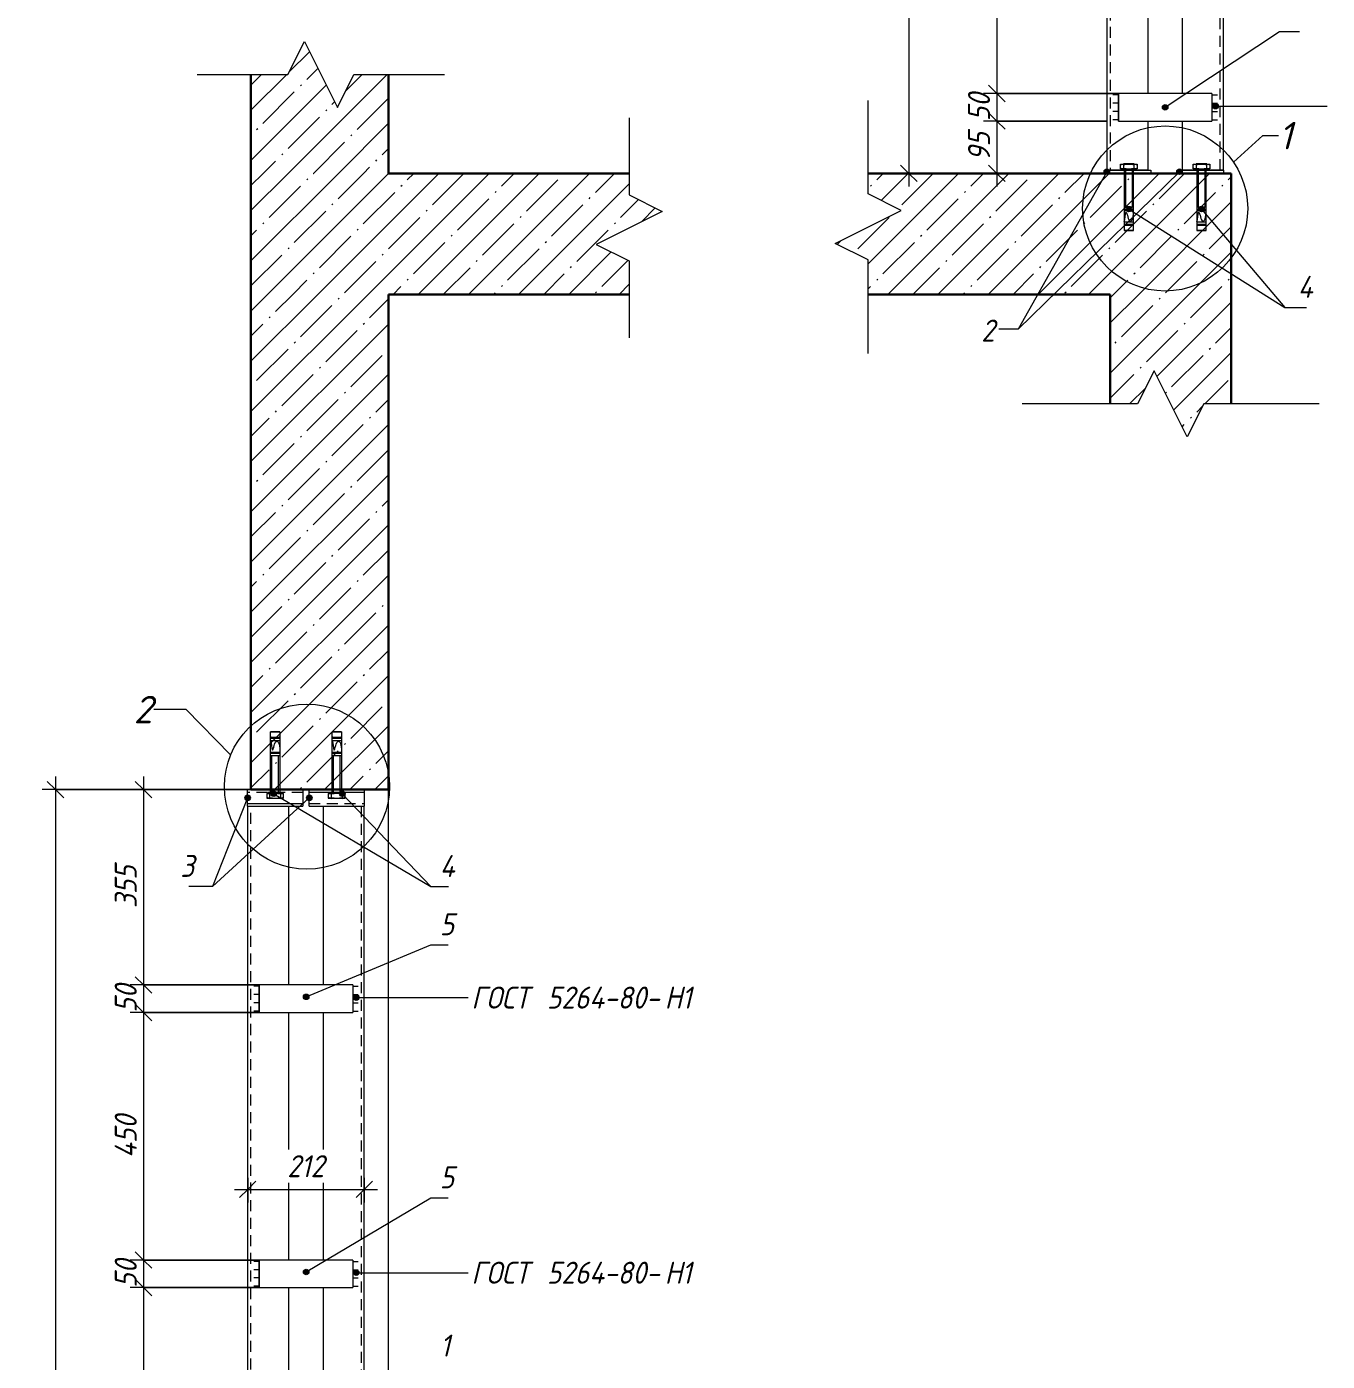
# Model space of a CAD drawing. Header units: millimetres. Extents: x 1525 to 46824, y -520 to 14115.
# Drawn here: x 19847 to 22211, y 6161 to 8587 of the extents above; entities that cross this region are included whole.
import ezdxf

# ---------------------------------------------------------------- set-up
doc = ezdxf.new("R2010")
doc.units = ezdxf.units.MM
doc.linetypes.add('200_ШТРИХ_ш1п0_6_', pattern=[32, 20, -12])
for name, color, linetype, lineweight in [('A-ANNO-DIMS', 7, 'Continuous', 9), ('A-ANNO-DIMS-20', 7, 'Continuous', 9), ('A-DETL-1', 7, 'Continuous', 5), ('A-DETL-2', 7, '200_ШТРИХ_ш1п0_6_', 5), ('A-DETL-GENF-1', 7, 'Continuous', 5), ('A-FLOR-FNSH-1', 7, 'Continuous', 30), ('A-FLOR-PATT-1', 7, 'Continuous', 5), ('A-GENM', 7, 'Continuous', 9), ('A-GENM-IDEN', 7, 'Continuous', 9), ('A-WALL-1', 7, 'Continuous', 30), ('A-WALL-PATT-1', 7, 'Continuous', 5), ('G-ANNO-TEXT', 7, 'Continuous', 9), ('S-COLS', 7, 'Continuous', 9)]:
    doc.layers.add(name, color=color, linetype=linetype, lineweight=lineweight)
doc.styles.add('ISOCPEUR_I_1', font='isocpeui.ttf', dxfattribs={"width": 0.9, "height": 40})
doc.styles.add('ISOCPEUR_I_2', font='isocpeui.ttf', dxfattribs={"height": 50})
doc.dimstyles.new('ISO-2_0_0_9К_СРЕДНИЙ', dxfattribs={"dimscale": 304.8, "dimtxt": 39.839247, "dimasz": 0.098425, "dimexe": 0.07874, "dimexo": 0, "dimgap": 0, "dimtad": 1, "dimdec": 0, "dimzin": 0, "dimdsep": 46, "dimtxsty": 'ISOCPEUR_I_1', "dimblk1": 'OBLIQUE', "dimblk2": 'OBLIQUE', "dimsah": 1, "dimcen": 0.09, "dimdle": 0.07874, "dimazin": 0, "dimtfac": 1, "dimtdec": 4, "dimtix": 1, "dimtmove": 0, "dimatfit": 3, "dimfxl": 1, "dimtvp": 1, "dimtolj": 1, "dimtzin": 0, "dimarcsym": 2})
doc.dimstyles.new('ISO-2_0_0_9К_СРЕДНИЙ_ФОН', dxfattribs={"dimscale": 304.8, "dimtxt": 39.839247, "dimasz": 0.098425, "dimexe": 0.07874, "dimexo": 0, "dimgap": 0.032808, "dimtad": 1, "dimdec": 0, "dimdsep": 46, "dimtxsty": 'ISOCPEUR_I_1', "dimblk1": 'OBLIQUE', "dimblk2": 'OBLIQUE', "dimsah": 1, "dimcen": 0.09, "dimdle": 0.07874, "dimazin": 0, "dimtfac": 1, "dimtdec": 4, "dimtix": 1, "dimtmove": 0, "dimatfit": 3, "dimfxl": 1, "dimtvp": 1, "dimtfill": 1, "dimtolj": 1, "dimtzin": 0, "dimarcsym": 2})
pattern_1 = [(45, (21781.83, 4305), (-45.6197, 45.6197), []), (45, (21827.45, 4305), (-45.6197, 45.6197), [80.645, -16.129, 2.682, -13.447])]
pattern_2 = [(45, (23273.71, 4305), (-45.6197, 45.6197), []), (45, (23319.33, 4305), (-45.6197, 45.6197), [80.645, -16.129, 2.682, -13.447])]

# ---------------------------------------------------------------- blocks, each defined once
blk = doc.blocks.new('Фахверк_Влож_Полоса боковая - Полоса_Фахверка-25655111-АР1_1_Ф-11 и Ф-11_1_2-3 эт_ - зависимый')
at = {"layer": 'A-GENM'}
for p, q in [((-85, 6795), (-85, 6845)), ((85, 6845), (-85, 6845)), ((85, 6845), (85, 6795)), ((-85, 6795), (85, 6795))]:
    blk.add_line(p, q, dxfattribs=at)
blk = doc.blocks.new('Фахверк_Влож_Уголок - Уголок_Фахверка-25655112-АР1_1_Ф-11 и Ф-11_1_2-3 эт_ - зависимый')
at = {"layer": 'A-GENM'}
for p, q in [((31, 7170), (31, 6845)), ((106, 4706), (106, 7170)), ((31, 6795), (31, 6345)), ((31, 6295), (31, 5845))]:
    blk.add_line(p, q, dxfattribs=at)
blk = doc.blocks.new('Фахверк_Влож_Полоса верхняя - Полоса верхняя_Фахверка-25545440-АР1_1_Ф-11 и Ф-11_1_2-3 эт_ - зависимый')
at = {"layer": 'A-GENM'}
for p, q in [((-106, 7175), (-106, 7200)), ((-106, 7200), (-100, 7200)), ((-6, 7200), (-6, 7175)), ((-106, 7170), (-106, 7175)), ((-106, 7175), (-6, 7175)), ((-106, 7170), (-6, 7170)), ((-6, 7175), (-6, 7170))]:
    blk.add_line(p, q, dxfattribs=at)
blk = doc.blocks.new('Фахверк_Влож_Полоса верхняя - Полоса верхняя_Фахверка-V2-АР1_1_Ф-11 и Ф-11_1_2-3 эт_ - зависимый')
at = {"layer": 'A-GENM'}
for p, q in [((6, 7195), (6, 7200)), ((6, 7170), (6, 7195)), ((106, 7195), (6, 7195)), ((106, 7200), (106, 7195)), ((106, 7195), (106, 7170)), ((6, 7170), (106, 7170))]:
    blk.add_line(p, q, dxfattribs=at)
blk = doc.blocks.new('Фахверк_Влож_Уголок - Уголок_Фахверка-25655113-АР1_1_Ф-11 и Ф-11_1_2-3 эт_ - зависимый')
at = {"layer": 'A-GENM'}
for p, q in [((-106, 7170), (-31, 7170)), ((-106, 7170), (-106, 4706)), ((-31, 6845), (-31, 7170)), ((-31, 6345), (-31, 6795)), ((-31, 5845), (-31, 6295))]:
    blk.add_line(p, q, dxfattribs=at)
blk = doc.blocks.new('DET_L_Линия разрыва1 - М20-27083816-АР1_1_Ф-11 и Ф-11_1_2-3 эт_ - зависимый')
at = {"layer": 'A-DETL-GENF-1'}
for p, q in [((587.4, 8420.9), (587.4, 8280.9)), ((587.4, 8280.9), (647.4, 8250.9)), ((647.4, 8250.9), (527.4, 8190.9)), ((527.4, 8190.9), (587.4, 8160.9)), ((587.4, 8160.9), (587.4, 8020.9))]:
    blk.add_line(p, q, dxfattribs=at)
blk = doc.blocks.new('DET_L_Линия разрыва1 - М20-27084499-АР1_1_Ф-11 и Ф-11_1_2-3 эт_ - зависимый')
at = {"layer": 'A-DETL-GENF-1'}
for p, q in [((-33, 8499.7), (-3, 8559.7)), ((-3, 8559.7), (57, 8439.7)), ((-198, 8499.7), (-33, 8499.7)), ((57, 8439.7), (87, 8499.7)), ((87, 8499.7), (252, 8499.7))]:
    blk.add_line(p, q, dxfattribs=at)
blk = doc.blocks.new('Фахверк_Влож_Полоса боковая - Полоса_Фахверка-25655111-АР1_1_Ф-28_3 эт_')
at = {"layer": 'A-GENM'}
for p, q in [((-10585, 10915), (-10585, 10965)), ((-10415, 10965), (-10585, 10965)), ((-10415, 10965), (-10415, 10915)), ((-10585, 10915), (-10415, 10915))]:
    blk.add_line(p, q, dxfattribs=at)
blk = doc.blocks.new('Фахверк_Влож_Уголок - Уголок_Фахверка-29703941-АР1_1_Ф-28_3 эт_')
at = {"layer": 'A-GENM'}
for p, q in [((-10394, 8326), (-10394, 11370)), ((-10469, 8915), (-10469, 8465)), ((-10469, 8415), (-10469, 8326)), ((-10394, 8326), (-10469, 8326))]:
    blk.add_line(p, q, dxfattribs=at)
blk = doc.blocks.new('Фахверк_Влож_Полоса нижняя - Полоса_Фахверка-25617960-АР1_1_Ф-28_3 эт_')
at = {"layer": 'A-GENM'}
for p, q in [((-10474, 8320), (-10474, 8326)), ((-10474, 8326), (-10394, 8326)), ((-10394, 8326), (-10394, 8320))]:
    blk.add_line(p, q, dxfattribs=at)
blk = doc.blocks.new('Фахверк_Влож_Уголок - Уголок_Фахверка-29703942-АР1_1_Ф-28_3 эт_')
at = {"layer": 'A-GENM'}
for p, q in [((-10606, 11370), (-10606, 8326)), ((-10531, 8465), (-10531, 8915)), ((-10531, 8326), (-10531, 8415)), ((-10531, 8326), (-10606, 8326))]:
    blk.add_line(p, q, dxfattribs=at)
blk = doc.blocks.new('DET_L_Линия разрыва1 - М20-27084405-АР1_1_Ф-28_3 эт_')
at = {"layer": 'A-DETL-GENF-1'}
for p, q in [((-11040, 8282.5), (-11040, 8452.5)), ((-10980, 8252.5), (-11040, 8282.5)), ((-11100, 8192.5), (-10980, 8252.5)), ((-11040, 8162.5), (-11100, 8192.5)), ((-11040, 7992.5), (-11040, 8162.5))]:
    blk.add_line(p, q, dxfattribs=at)
blk = doc.blocks.new('DET_L_Линия разрыва1 - М20-27084429-АР1_1_Ф-28_3 эт_')
at = {"layer": 'A-DETL-GENF-1'}
for p, q in [((-10520, 7961), (-10550, 7901)), ((-10460, 7841), (-10520, 7961)), ((-10550, 7901), (-10760, 7901)), ((-10430, 7901), (-10460, 7841)), ((-10220, 7901), (-10430, 7901))]:
    blk.add_line(p, q, dxfattribs=at)
blk = doc.blocks.new('DIMBLOCK1-АР1_1_Ф-11 и Ф-11_1_2-3 эт_ - зависимый')
at = {"layer": 'A-ANNO-DIMS-20', "lineweight": 20}
for p, q in [((20059.3, 7200), (20044.3, 7215)), ((20059.3, 7200), (20074.3, 7185)), ((20059.3, 6845), (20044.3, 6860)), ((20059.3, 6845), (20074.3, 6830))]:
    blk.add_line(p, q, dxfattribs=at)
at = {"layer": 'A-ANNO-DIMS-20'}
for p, q in [((20059.3, 7224), (20059.3, 6845)), ((20254.7, 7200), (20035.3, 7200)), ((20059.3, 7200), (20254.7, 7200)), ((20269.7, 6845), (20035.3, 6845)), ((20059.3, 6845), (20269.7, 6845))]:
    blk.add_line(p, q, dxfattribs=at)
at = {"layer": 'A-ANNO-DIMS-20', "color": 0, "insert": (20007.1, 6984.6), "char_height": 40, "width": 91.017, "attachment_point": 1, "rotation": 90, "line_spacing_factor": 1.149209, "style": 'ISOCPEUR_I_1'}
blk.add_mtext('355', dxfattribs=at)
blk = doc.blocks.new('_Oblique')
at = {"color": 0, "linetype": 'ByBlock', "lineweight": -2}
blk.add_line((-0.5, -0.5), (0.5, 0.5), dxfattribs=at)
blk = doc.blocks.new('DIMBLOCK2-АР1_1_Ф-11 и Ф-11_1_2-3 эт_ - зависимый')
at = {"layer": 'A-ANNO-DIMS-20'}
for p, q in [((20269.7, 6845), (20035.3, 6845)), ((20059.3, 6845), (20059.3, 6795)), ((20059.3, 6845), (20269.7, 6845)), ((20269.7, 6795), (20035.3, 6795)), ((20059.3, 6795), (20269.7, 6795))]:
    blk.add_line(p, q, dxfattribs=at)
at = {"layer": 'A-ANNO-DIMS-20', "lineweight": 20}
for p, q in [((20059.3, 6845), (20044.3, 6860)), ((20059.3, 6845), (20074.3, 6830)), ((20059.3, 6795), (20044.3, 6810)), ((20059.3, 6795), (20074.3, 6780))]:
    blk.add_line(p, q, dxfattribs=at)
at = {"layer": 'A-ANNO-DIMS-20', "color": 0, "insert": (20007.1, 6794.7), "char_height": 40, "width": 60.678, "attachment_point": 1, "rotation": 90, "line_spacing_factor": 1.149209, "style": 'ISOCPEUR_I_1'}
blk.add_mtext('50', dxfattribs=at)
blk = doc.blocks.new('DIMBLOCK3-АР1_1_Ф-11 и Ф-11_1_2-3 эт_ - зависимый')
at = {"layer": 'A-ANNO-DIMS-20'}
for p, q in [((20269.7, 6795), (20035.3, 6795)), ((20059.3, 6795), (20059.3, 6345)), ((20059.3, 6795), (20269.7, 6795)), ((20269.7, 6345), (20035.3, 6345)), ((20059.3, 6345), (20269.7, 6345))]:
    blk.add_line(p, q, dxfattribs=at)
at = {"layer": 'A-ANNO-DIMS-20', "lineweight": 20}
for p, q in [((20059.3, 6795), (20044.3, 6810)), ((20059.3, 6795), (20074.3, 6780)), ((20059.3, 6345), (20044.3, 6360)), ((20059.3, 6345), (20074.3, 6330))]:
    blk.add_line(p, q, dxfattribs=at)
at = {"layer": 'A-ANNO-DIMS-20', "color": 0, "insert": (20007.1, 6530.5), "char_height": 40, "width": 94.695, "attachment_point": 1, "rotation": 90, "line_spacing_factor": 1.149209, "style": 'ISOCPEUR_I_1'}
blk.add_mtext('450', dxfattribs=at)
blk = doc.blocks.new('DIMBLOCK4-АР1_1_Ф-11 и Ф-11_1_2-3 эт_ - зависимый')
at = {"layer": 'A-ANNO-DIMS-20', "lineweight": 20}
for p, q in [((20059.3, 6345), (20044.3, 6360)), ((20059.3, 6345), (20074.3, 6330)), ((20059.3, 6295), (20044.3, 6310)), ((20059.3, 6295), (20074.3, 6280))]:
    blk.add_line(p, q, dxfattribs=at)
at = {"layer": 'A-ANNO-DIMS-20'}
for p, q in [((20269.7, 6345), (20035.3, 6345)), ((20059.3, 6345), (20059.3, 6295)), ((20059.3, 6345), (20269.7, 6345)), ((20269.7, 6295), (20035.3, 6295)), ((20059.3, 6295), (20269.7, 6295))]:
    blk.add_line(p, q, dxfattribs=at)
at = {"layer": 'A-ANNO-DIMS-20', "color": 0, "insert": (20007.1, 6294.7), "char_height": 40, "width": 60.678, "attachment_point": 1, "rotation": 90, "line_spacing_factor": 1.149209, "style": 'ISOCPEUR_I_1'}
blk.add_mtext('50', dxfattribs=at)
blk = doc.blocks.new('DIMBLOCK5-АР1_1_Ф-11 и Ф-11_1_2-3 эт_ - зависимый')
at = {"layer": 'A-ANNO-DIMS-20', "lineweight": 20}
for p, q in [((20059.3, 6295), (20044.3, 6310)), ((20059.3, 6295), (20074.3, 6280)), ((20059.3, 5845), (20044.3, 5860)), ((20059.3, 5845), (20074.3, 5830))]:
    blk.add_line(p, q, dxfattribs=at)
at = {"layer": 'A-ANNO-DIMS-20'}
for p, q in [((20269.7, 6295), (20035.3, 6295)), ((20059.3, 6295), (20059.3, 5845)), ((20059.3, 6295), (20269.7, 6295)), ((20269.7, 5845), (20035.3, 5845)), ((20059.3, 5845), (20269.7, 5845))]:
    blk.add_line(p, q, dxfattribs=at)
at = {"layer": 'A-ANNO-DIMS-20', "color": 0, "insert": (20007.1, 6030.5), "char_height": 40, "width": 94.695, "attachment_point": 1, "rotation": 90, "line_spacing_factor": 1.149209, "style": 'ISOCPEUR_I_1'}
blk.add_mtext('450', dxfattribs=at)
blk = doc.blocks.new('DIMBLOCK12-АР1_1_Ф-11 и Ф-11_1_2-3 эт_ - зависимый')
at = {"layer": 'A-ANNO-DIMS-20', "lineweight": 20}
for p, q in [((19899.3, 7200), (19884.3, 7215)), ((19899.3, 7200), (19914.3, 7185)), ((19899.3, 4700), (19884.3, 4715)), ((19899.3, 4700), (19914.3, 4685))]:
    blk.add_line(p, q, dxfattribs=at)
at = {"layer": 'A-ANNO-DIMS-20'}
for p, q in [((19899.3, 7224), (19899.3, 4676)), ((20254.7, 7200), (19875.3, 7200)), ((19899.3, 7200), (20254.7, 7200)), ((20254.7, 4700), (19875.3, 4700)), ((19899.3, 4700), (20254.7, 4700))]:
    blk.add_line(p, q, dxfattribs=at)
at = {"layer": 'A-ANNO-DIMS-20', "color": 0, "insert": (19847.1, 5899.4), "char_height": 40, "width": 121.356, "attachment_point": 1, "rotation": 90, "line_spacing_factor": 1.149209, "style": 'ISOCPEUR_I_1'}
blk.add_mtext('2500', dxfattribs=at)
blk = doc.blocks.new('DIMBLOCK13-АР1_1_Ф-11 и Ф-11_1_2-3 эт_ - зависимый')
at = {"layer": 'A-ANNO-DIMS-20'}
for p, q in [((20248.7, 6494.6), (20248.7, 6449.4)), ((20248.7, 6473.4), (20248.7, 6494.6)), ((20460.7, 6494.6), (20460.7, 6449.4)), ((20460.7, 6473.4), (20460.7, 6494.6)), ((20224.7, 6473.4), (20484.7, 6473.4))]:
    blk.add_line(p, q, dxfattribs=at)
at = {"layer": 'A-ANNO-DIMS-20', "lineweight": 20}
for p, q in [((20248.7, 6473.4), (20263.7, 6488.4)), ((20460.7, 6473.4), (20475.7, 6488.4)), ((20248.7, 6473.4), (20233.7, 6458.4)), ((20460.7, 6473.4), (20445.7, 6458.4))]:
    blk.add_line(p, q, dxfattribs=at)
at = {"layer": 'A-ANNO-DIMS-20', "color": 0, "insert": (20320.6, 6535.6), "char_height": 40, "width": 81.824, "attachment_point": 1, "line_spacing_factor": 1.149209, "style": 'ISOCPEUR_I_1', "bg_fill": 3, "box_fill_scale": 1.25, "bg_fill_color": 256, "bg_fill_true_color": 13158600, "bg_fill_transparency": 0}
blk.add_mtext('212', dxfattribs=at)
blk = doc.blocks.new('DIMBLOCK24-АР1_1_Ф-28_3 эт_')
at = {"layer": 'A-ANNO-DIMS-20', "lineweight": 20}
for p, q in [((21610.2, 8915), (21595.2, 8930)), ((21610.2, 8915), (21625.2, 8900)), ((21610.2, 8465), (21595.2, 8480)), ((21610.2, 8465), (21625.2, 8450))]:
    blk.add_line(p, q, dxfattribs=at)
at = {"layer": 'A-ANNO-DIMS-20'}
for p, q in [((21810.2, 8915), (21586.2, 8915)), ((21610.2, 8915), (21610.2, 8465)), ((21610.2, 8915), (21810.2, 8915)), ((21831.2, 8465), (21586.2, 8465)), ((21610.2, 8465), (21831.2, 8465))]:
    blk.add_line(p, q, dxfattribs=at)
at = {"layer": 'A-ANNO-DIMS-20', "color": 0, "insert": (21557.9, 8650.5), "char_height": 40, "width": 94.695, "attachment_point": 1, "rotation": 90, "line_spacing_factor": 1.149209, "style": 'ISOCPEUR_I_1'}
blk.add_mtext('450', dxfattribs=at)
blk = doc.blocks.new('DIMBLOCK25-АР1_1_Ф-28_3 эт_')
at = {"layer": 'A-ANNO-DIMS-20', "lineweight": 20}
for p, q in [((21610.2, 8465), (21595.2, 8480)), ((21610.2, 8465), (21625.2, 8450)), ((21610.2, 8415), (21595.2, 8430)), ((21610.2, 8415), (21625.2, 8400))]:
    blk.add_line(p, q, dxfattribs=at)
at = {"layer": 'A-ANNO-DIMS-20'}
for p, q in [((21831.2, 8465), (21586.2, 8465)), ((21610.2, 8465), (21610.2, 8415)), ((21610.2, 8465), (21831.2, 8465)), ((21810.2, 8415), (21586.2, 8415)), ((21610.2, 8415), (21810.2, 8415))]:
    blk.add_line(p, q, dxfattribs=at)
at = {"layer": 'A-ANNO-DIMS-20', "color": 0, "insert": (21557.9, 8414.7), "char_height": 40, "width": 60.678, "attachment_point": 1, "rotation": 90, "line_spacing_factor": 1.149209, "style": 'ISOCPEUR_I_1'}
blk.add_mtext('50', dxfattribs=at)
blk = doc.blocks.new('DIMBLOCK26-АР1_1_Ф-28_3 эт_')
at = {"layer": 'A-ANNO-DIMS-20', "lineweight": 20}
for p, q in [((21610.2, 8415), (21595.2, 8430)), ((21610.2, 8415), (21625.2, 8400)), ((21610.2, 8320), (21595.2, 8335)), ((21610.2, 8320), (21625.2, 8305))]:
    blk.add_line(p, q, dxfattribs=at)
at = {"layer": 'A-ANNO-DIMS-20'}
for p, q in [((21810.2, 8415), (21586.2, 8415)), ((21610.2, 8415), (21610.2, 8296)), ((21610.2, 8415), (21810.2, 8415)), ((21631.4, 8320), (21586.2, 8320)), ((21610.2, 8320), (21631.4, 8320))]:
    blk.add_line(p, q, dxfattribs=at)
at = {"layer": 'A-ANNO-DIMS-20', "color": 0, "insert": (21557.9, 8342.2), "char_height": 40, "width": 60.678, "attachment_point": 1, "rotation": 90, "line_spacing_factor": 1.149209, "style": 'ISOCPEUR_I_1'}
blk.add_mtext('95', dxfattribs=at)
blk = doc.blocks.new('DIMBLOCK27-АР1_1_Ф-28_3 эт_')
at = {"layer": 'A-ANNO-DIMS-20', "lineweight": 20}
for p, q in [((21450.2, 11400), (21435.2, 11415)), ((21450.2, 11400), (21465.2, 11385)), ((21450.2, 8320), (21435.2, 8335)), ((21450.2, 8320), (21465.2, 8305))]:
    blk.add_line(p, q, dxfattribs=at)
at = {"layer": 'A-ANNO-DIMS-20'}
for p, q in [((21450.2, 11424), (21450.2, 8296)), ((21844.5, 11400), (21426.2, 11400)), ((21450.2, 11400), (21844.5, 11400)), ((21471.4, 8320), (21426.2, 8320)), ((21450.2, 8320), (21471.4, 8320))]:
    blk.add_line(p, q, dxfattribs=at)
at = {"layer": 'A-ANNO-DIMS-20', "color": 0, "insert": (21397.9, 9809.4), "char_height": 40, "width": 121.356, "attachment_point": 1, "rotation": 90, "line_spacing_factor": 1.149209, "style": 'ISOCPEUR_I_1'}
blk.add_mtext('3080', dxfattribs=at)

msp = doc.modelspace()

# ---------------------------------------------------------------- hatches: boundary and pattern name
at = {"layer": 'A-FLOR-PATT-1'}
h = msp.add_hatch(dxfattribs=at)
h.set_pattern_fill('FP_1', color=256, style=0, pattern_type=2)
h.set_pattern_definition(pattern_1)
h.paths.add_polyline_path([(20504.68582, 8100), (20942.08002, 8100), (20942.08002, 8160.92443), (20882.08002, 8190.92443), (21002.08002, 8250.92443), (20942.08002, 8280.92443), (20942.08002, 8320), (20254.68582, 8320), (20254.68582, 8100)], flags=0)
h = msp.add_hatch(dxfattribs=at)
h.set_pattern_fill('FP_2', color=256, style=0, pattern_type=2)
h.set_pattern_definition(pattern_2)
h.paths.add_polyline_path([(22036.18754, 8100), (22036.18754, 8320), (21376.18754, 8320), (21376.18754, 8282.45403), (21436.18754, 8252.45403), (21316.18754, 8192.45403), (21376.18754, 8162.45403), (21376.18754, 8100), (21816.18754, 8100)], flags=0)
at = {"layer": 'A-GENM-IDEN'}
h = msp.add_hatch(color=256, dxfattribs=at)
edge = h.paths.add_edge_path(flags=0)
edge.add_arc((21916.18754, 8440), 5, 0, 360)
h = msp.add_hatch(color=256, dxfattribs=at)
edge = h.paths.add_edge_path(flags=0)
edge.add_arc((21810.18754, 8323), 5, 0, 360)
h = msp.add_hatch(color=256, dxfattribs=at)
edge = h.paths.add_edge_path(flags=0)
edge.add_arc((21942.18754, 8323), 5, 0, 360)
h = msp.add_hatch(color=256, dxfattribs=at)
edge = h.paths.add_edge_path(flags=0)
edge.add_arc((21850.41702, 8254.94856), 5, 0, 360)
h = msp.add_hatch(color=256, dxfattribs=at)
edge = h.paths.add_edge_path(flags=0)
edge.add_arc((21982.22937, 8254.94856), 5, 0, 360)
h = msp.add_hatch(color=256, dxfattribs=at)
edge = h.paths.add_edge_path(flags=0)
edge.add_arc((20248.68582, 7185), 5, 0, 360)
h = msp.add_hatch(color=256, dxfattribs=at)
edge = h.paths.add_edge_path(flags=0)
edge.add_arc((20296.04846, 7192.5), 5, 0, 360)
h = msp.add_hatch(color=256, dxfattribs=at)
edge = h.paths.add_edge_path(flags=0)
edge.add_arc((20360.68582, 7185), 5, 0, 360)
h = msp.add_hatch(color=256, dxfattribs=at)
edge = h.paths.add_edge_path(flags=0)
edge.add_arc((20420.68582, 7192.5), 5, 0, 360)
h = msp.add_hatch(color=256, dxfattribs=at)
edge = h.paths.add_edge_path(flags=0)
edge.add_arc((20354.96467, 6823.32942), 5, 0, 360)
h = msp.add_hatch(color=256, dxfattribs=at)
edge = h.paths.add_edge_path(flags=0)
edge.add_arc((20354.96467, 6323.32942), 5, 0, 360)
at = {"layer": 'A-WALL-PATT-1'}
h = msp.add_hatch(dxfattribs=at)
h.set_pattern_fill('FP_1', color=256, style=0, pattern_type=2)
h.set_pattern_definition(pattern_1)
h.paths.add_polyline_path([(20441.70089, 8320), (20504.68582, 8320), (20504.68582, 8499.72941), (20441.70089, 8499.72941), (20411.70089, 8439.72941), (20351.70089, 8559.72941), (20321.70089, 8499.72941), (20254.68582, 8499.72941), (20254.68582, 8320), (20351.70089, 8320)], flags=0)
h = msp.add_hatch(dxfattribs=at)
h.set_pattern_fill('FP_1', color=256, style=0, pattern_type=2)
h.set_pattern_definition(pattern_1)
h.paths.add_polyline_path([(20254.68582, 7200), (20504.68582, 7200), (20504.68582, 8100), (20254.68582, 8100)], flags=0)
h = msp.add_hatch(dxfattribs=at)
h.set_pattern_fill('FP_2', color=256, style=0, pattern_type=2)
h.set_pattern_definition(pattern_2)
h.paths.add_polyline_path([(21956.18754, 7841.01321), (21986.18754, 7901.01321), (22036.18754, 7901.01321), (22036.18754, 8100), (21816.18754, 8100), (21816.18754, 7901.01321), (21866.18754, 7901.01321), (21896.18754, 7961.01321), (21926.18754, 7901.01321)], flags=0)
at = {"layer": 'G-ANNO-TEXT'}
h = msp.add_hatch(color=256, dxfattribs=at)
edge = h.paths.add_edge_path(flags=0)
edge.add_arc((22007.71153, 8441.99135), 5, 0, 360)
h = msp.add_hatch(color=256, dxfattribs=at)
edge = h.paths.add_edge_path(flags=0)
edge.add_arc((20446.16296, 6821.99135), 5, 0, 360)
h = msp.add_hatch(color=256, dxfattribs=at)
edge = h.paths.add_edge_path(flags=0)
edge.add_arc((20446.16296, 6321.99135), 5, 0, 360)

# ---------------------------------------------------------------- linework, layer by layer
at = {"layer": 'A-DETL-1'}
for p, q in [((21831.23439, 8462.5), (21821.23439, 8462.5)), ((21831.23439, 8447.5), (21821.23439, 8447.5)), ((21831.23439, 8465), (21831.23439, 8415)), ((22001.23439, 8465), (22001.23439, 8415)), ((22001.23439, 8462.5), (22011.23439, 8462.5)), ((22001.23439, 8447.5), (22011.23439, 8447.5)), ((21831.23439, 8432.5), (21821.23439, 8432.5)), ((21831.23439, 8417.5), (21821.23439, 8417.5)), ((22001.23439, 8432.5), (22011.23439, 8432.5)), ((22001.23439, 8417.5), (22011.23439, 8417.5)), ((21834.77961, 8336.39795), (21840.26822, 8337.16681)), ((21834.77961, 8328.20467), (21834.77961, 8336.39795)), ((21840.26822, 8327.43581), (21834.77961, 8328.20467)), ((21862.86222, 8327.43581), (21837.51285, 8327.43581)), ((21837.51285, 8327.43581), (21837.51285, 8326)), ((21862.86222, 8326), (21837.51285, 8326)), ((21860.10686, 8337.18427), (21840.26822, 8337.18427)), ((21840.26822, 8337.18427), (21840.26822, 8327.43581)), ((21860.10686, 8327.43581), (21840.26822, 8327.43581)), ((21841.92144, 8326), (21841.92144, 8216)), ((21844.02988, 8326), (21844.02988, 8258.94232)), ((21844.64395, 8326), (21846.68668, 8326)), ((21856.34519, 8326), (21856.34519, 8258.94232)), ((21858.45364, 8216), (21858.45364, 8326)), ((21860.10686, 8327.43581), (21860.10686, 8337.18427)), ((21860.10686, 8337.16681), (21865.59546, 8336.39795)), ((21865.59546, 8328.20467), (21860.10686, 8327.43581)), ((21862.86222, 8326), (21862.86222, 8327.43581)), ((21865.59546, 8336.39795), (21865.59546, 8328.20467)), ((21966.77961, 8336.39795), (21972.26822, 8337.16681)), ((21966.77961, 8328.20467), (21966.77961, 8336.39795)), ((21972.26822, 8327.43581), (21966.77961, 8328.20467)), ((21994.86222, 8327.43581), (21969.51285, 8327.43581)), ((21969.51285, 8327.43581), (21969.51285, 8326)), ((21994.86222, 8326), (21969.51285, 8326)), ((21992.10686, 8337.18427), (21972.26822, 8337.18427)), ((21972.26822, 8337.18427), (21972.26822, 8327.43581)), ((21992.10686, 8327.43581), (21972.26822, 8327.43581)), ((21973.92144, 8326), (21973.92144, 8216)), ((21976.02988, 8326), (21976.02988, 8258.94232)), ((21976.64395, 8326), (21978.68668, 8326)), ((21988.34519, 8326), (21988.34519, 8258.94232)), ((21990.45364, 8216), (21990.45364, 8326)), ((21992.10686, 8327.43581), (21992.10686, 8337.18427)), ((21992.10686, 8337.16681), (21997.59546, 8336.39795)), ((21997.59546, 8328.20467), (21992.10686, 8327.43581)), ((21994.86222, 8326), (21994.86222, 8327.43581)), ((21997.59546, 8336.39795), (21997.59546, 8328.20467)), ((21841.92144, 8258.94232), (21858.45364, 8258.94232)), ((21841.92144, 8254.80927), (21858.45364, 8254.80927)), ((21841.92144, 8252.74274), (21858.45364, 8252.74274)), ((21843.98796, 8254.80927), (21843.98796, 8252.74274)), ((21844.07669, 8254.80927), (21844.07669, 8252.74274)), ((21973.92144, 8258.94232), (21990.45364, 8258.94232)), ((21973.92144, 8254.80927), (21990.45364, 8254.80927)), ((21973.92144, 8252.74274), (21990.45364, 8252.74274)), ((21975.98796, 8254.80927), (21975.98796, 8252.74274)), ((21976.07669, 8254.80927), (21976.07669, 8252.74274)), ((21841.92144, 8231.77981), (21858.45364, 8231.77981)), ((21841.92144, 8227.64676), (21858.45364, 8227.64676)), ((21842.89336, 8225.58023), (21857.48171, 8225.58023)), ((21973.92144, 8231.77981), (21990.45364, 8231.77981)), ((21973.92144, 8227.64676), (21990.45364, 8227.64676)), ((21974.89336, 8225.58023), (21989.48171, 8225.58023)), ((21858.45364, 8216), (21841.92144, 8216)), ((21841.92144, 8216), (21858.45364, 8216)), ((21990.45364, 8216), (21973.92144, 8216)), ((21973.92144, 8216), (21990.45364, 8216)), ((20306.95192, 7305), (20290.41972, 7305)), ((20290.41972, 7305), (20306.95192, 7305)), ((20290.41972, 7195), (20290.41972, 7305)), ((20306.95192, 7305), (20306.95192, 7195)), ((20418.95192, 7305), (20402.41972, 7305)), ((20402.41972, 7305), (20418.95192, 7305)), ((20402.41972, 7195), (20402.41972, 7305)), ((20418.95192, 7305), (20418.95192, 7195)), ((20290.41972, 7293.35324), (20306.95192, 7293.35324)), ((20290.41972, 7289.22019), (20306.95192, 7289.22019)), ((20291.39164, 7295.41977), (20305.97999, 7295.41977)), ((20402.41972, 7293.35324), (20418.95192, 7293.35324)), ((20402.41972, 7289.22019), (20418.95192, 7289.22019)), ((20403.39164, 7295.41977), (20417.97999, 7295.41977)), ((20290.41972, 7268.25726), (20306.95192, 7268.25726)), ((20290.41972, 7266.19073), (20306.95192, 7266.19073)), ((20290.41972, 7262.05768), (20306.95192, 7262.05768)), ((20292.48624, 7266.19073), (20292.48624, 7268.25726)), ((20292.52816, 7195), (20292.52816, 7262.05768)), ((20292.57497, 7266.19073), (20292.57497, 7268.25726)), ((20304.84347, 7195), (20304.84347, 7262.05768)), ((20402.41972, 7268.25726), (20418.95192, 7268.25726)), ((20402.41972, 7266.19073), (20418.95192, 7266.19073)), ((20402.41972, 7262.05768), (20418.95192, 7262.05768)), ((20404.48624, 7266.19073), (20404.48624, 7268.25726)), ((20404.52816, 7195), (20404.52816, 7262.05768)), ((20404.57497, 7266.19073), (20404.57497, 7268.25726)), ((20416.84347, 7195), (20416.84347, 7262.05768)), ((20288.7665, 7193.56419), (20283.27789, 7192.79533)), ((20283.27789, 7192.79533), (20283.27789, 7184.60205)), ((20283.27789, 7184.60205), (20288.7665, 7183.83319)), ((20286.01113, 7193.56419), (20286.01113, 7195)), ((20311.3605, 7195), (20286.01113, 7195)), ((20311.3605, 7193.56419), (20286.01113, 7193.56419)), ((20288.7665, 7183.81573), (20288.7665, 7193.56419)), ((20308.60514, 7193.56419), (20288.7665, 7193.56419)), ((20308.60514, 7183.81573), (20288.7665, 7183.81573)), ((20293.14223, 7195), (20295.18496, 7195)), ((20314.09374, 7192.79533), (20308.60514, 7193.56419)), ((20308.60514, 7193.56419), (20308.60514, 7183.81573)), ((20308.60514, 7183.83319), (20314.09374, 7184.60205)), ((20311.3605, 7195), (20311.3605, 7193.56419)), ((20314.09374, 7184.60205), (20314.09374, 7192.79533)), ((20400.7665, 7193.56419), (20395.27789, 7192.79533)), ((20395.27789, 7192.79533), (20395.27789, 7184.60205)), ((20395.27789, 7184.60205), (20400.7665, 7183.83319)), ((20398.01113, 7193.56419), (20398.01113, 7195)), ((20423.3605, 7195), (20398.01113, 7195)), ((20423.3605, 7193.56419), (20398.01113, 7193.56419)), ((20400.7665, 7183.81573), (20400.7665, 7193.56419)), ((20420.60514, 7193.56419), (20400.7665, 7193.56419)), ((20420.60514, 7183.81573), (20400.7665, 7183.81573)), ((20405.14223, 7195), (20407.18496, 7195)), ((20426.09374, 7192.79533), (20420.60514, 7193.56419)), ((20420.60514, 7193.56419), (20420.60514, 7183.81573)), ((20420.60514, 7183.83319), (20426.09374, 7184.60205)), ((20423.3605, 7195), (20423.3605, 7193.56419)), ((20426.09374, 7184.60205), (20426.09374, 7192.79533)), ((20269.68582, 6842.5), (20259.68582, 6842.5)), ((20269.68582, 6845), (20269.68582, 6795)), ((20439.68582, 6845), (20439.68582, 6795)), ((20439.68582, 6842.5), (20449.68582, 6842.5)), ((20269.68582, 6827.5), (20259.68582, 6827.5)), ((20439.68582, 6827.5), (20449.68582, 6827.5)), ((20269.68582, 6812.5), (20259.68582, 6812.5)), ((20269.68582, 6797.5), (20259.68582, 6797.5)), ((20439.68582, 6812.5), (20449.68582, 6812.5)), ((20439.68582, 6797.5), (20449.68582, 6797.5)), ((20269.68582, 6342.5), (20259.68582, 6342.5)), ((20269.68582, 6345), (20269.68582, 6295)), ((20439.68582, 6345), (20439.68582, 6295)), ((20439.68582, 6342.5), (20449.68582, 6342.5)), ((20269.68582, 6327.5), (20259.68582, 6327.5)), ((20269.68582, 6312.5), (20259.68582, 6312.5)), ((20439.68582, 6327.5), (20449.68582, 6327.5)), ((20439.68582, 6312.5), (20449.68582, 6312.5)), ((20269.68582, 6297.5), (20259.68582, 6297.5)), ((20439.68582, 6297.5), (20449.68582, 6297.5))]:
    msp.add_line(p, q, dxfattribs=at)
for centre in [(21916.18754, 8256.13346), (20356.35239, 7205.3705)]:
    msp.add_circle(centre, 150, dxfattribs=at)
for centre, radius, start, end in [((21837.90847, 8331.87733), 4.22871, 56.08031185, 137.72360384), ((21837.90847, 8332.74275), 4.22871, 222.27639616, 303.91968815), ((21850.18754, 8293.46125), 42.8477, 76.61449587, 103.38550413), ((21850.18754, 8371.15883), 42.8477, 256.61449587, 283.38550413), ((21862.4666, 8331.87733), 4.22871, 42.27639616, 123.91968816), ((21862.4666, 8332.74275), 4.22871, 236.08031184, 317.72360384), ((21969.90847, 8331.87733), 4.22871, 56.08031185, 137.72360384), ((21969.90847, 8332.74275), 4.22871, 222.27639616, 303.91968815), ((21982.18754, 8293.46125), 42.8477, 76.61449587, 103.38550413), ((21982.18754, 8371.15883), 42.8477, 256.61449587, 283.38550413), ((21994.4666, 8331.87733), 4.22871, 42.27639616, 123.91968816), ((21994.4666, 8332.74275), 4.22871, 236.08031184, 317.72360384), ((21843.10204, 8226.9402), 1.37588, 210.89948546, 261.27655106), ((21857.27304, 8226.9402), 1.37588, 278.72344894, 329.10051461), ((21975.10204, 8226.9402), 1.37588, 210.89948546, 261.27655106), ((21989.27304, 8226.9402), 1.37588, 278.72344894, 329.10051461), ((20291.60032, 7294.0598), 1.37588, 98.72344894, 149.10051454), ((20305.77131, 7294.0598), 1.37588, 30.89948539, 81.27655106), ((20403.60032, 7294.0598), 1.37588, 98.72344894, 149.10051454), ((20417.77131, 7294.0598), 1.37588, 30.89948539, 81.27655106), ((20286.40675, 7188.25725), 4.22871, 56.08031185, 137.72360384), ((20286.40675, 7189.12267), 4.22871, 222.27639616, 303.91968815), ((20298.68582, 7149.84117), 42.8477, 76.61449587, 103.38550413), ((20298.68582, 7227.53875), 42.8477, 256.61449587, 283.38550413), ((20310.96488, 7188.25725), 4.22871, 42.27639616, 123.91968816), ((20310.96488, 7189.12267), 4.22871, 236.08031184, 317.72360384), ((20398.40675, 7188.25725), 4.22871, 56.08031185, 137.72360384), ((20398.40675, 7189.12267), 4.22871, 222.27639616, 303.91968815), ((20410.68582, 7149.84117), 42.8477, 76.61449587, 103.38550413), ((20410.68582, 7227.53875), 42.8477, 256.61449587, 283.38550413), ((20422.96488, 7188.25725), 4.22871, 42.27639616, 123.91968816), ((20422.96488, 7189.12267), 4.22871, 236.08031184, 317.72360384)]:
    msp.add_arc(centre, radius, start, end, dxfattribs=at)
for points in [[(21841.92144, 8231.77981), (21843.10128, 8236.49645), (21845.56322, 8261.95494), (21849.3243, 8224.48281), (21858.45364, 8236.47059), (21858.45364, 8247.4686)], [(21973.92144, 8231.77981), (21975.10128, 8236.49645), (21977.56322, 8261.95494), (21981.3243, 8224.48281), (21990.45364, 8236.47059), (21990.45364, 8247.4686)], [(20290.41972, 7289.22019), (20291.59956, 7284.50355), (20294.0615, 7259.04506), (20297.82258, 7296.51719), (20306.95192, 7284.52941), (20306.95192, 7273.5314)], [(20402.41972, 7289.22019), (20403.59956, 7284.50355), (20406.0615, 7259.04506), (20409.82258, 7296.51719), (20418.95192, 7284.52941), (20418.95192, 7273.5314)]]:
    msp.add_open_spline(points, degree=3, knots=[3.9471277548, 3.9471277548, 3.9471277548, 3.9471277548, 10.0959961781, 20.1294367149, 28.5838158581, 28.5838158581, 28.5838158581, 28.5838158581], dxfattribs=at)
at = {"layer": 'A-DETL-2'}
for p, q in [((21816.18754, 11370), (21816.18754, 8326)), ((22016.18754, 8326), (22016.18754, 11370)), ((20348.68582, 7195), (20248.68582, 7195)), ((20254.68582, 4706), (20254.68582, 7170)), ((20360.68582, 7175), (20460.68582, 7175)), ((20454.68582, 7170), (20454.68582, 4706))]:
    msp.add_line(p, q, dxfattribs=at)
at = {"layer": 'A-FLOR-FNSH-1'}
for p, q in [((20254.68582, 8320), (20254.68582, 8100)), ((20942.08002, 8320), (20504.68582, 8320)), ((22036.18754, 8320), (21376.18754, 8320)), ((22036.18754, 8100), (22036.18754, 8320)), ((20504.68582, 8100), (20942.08002, 8100)), ((21376.18754, 8100), (21816.18754, 8100))]:
    msp.add_line(p, q, dxfattribs=at)
at = {"layer": 'A-GENM-IDEN'}
for p, q in [((21916.18754, 8440), (22124.07512, 8577.89796)), ((22124.07512, 8577.89796), (22160.3018, 8577.89796)), ((21942.18754, 8323), (21649.20533, 8036.71565)), ((21810.18754, 8323), (21649.20533, 8036.71565)), ((21850.41702, 8254.94856), (22133.42184, 8076.41565)), ((21982.22937, 8254.94856), (22133.42184, 8076.41565)), ((22133.42184, 8076.41565), (22173.35363, 8076.41565)), ((22133.42184, 8076.41565), (22173.35363, 8076.41565)), ((21649.20533, 8036.71565), (21613.98149, 8036.71565)), ((21649.20533, 8036.71565), (21613.98149, 8036.71565)), ((20360.68582, 7185), (20184.53226, 7024.07009)), ((20248.68582, 7185), (20184.53226, 7024.07009)), ((20296.04846, 7192.5), (20581.74723, 7023.80961)), ((20420.68582, 7192.5), (20581.74723, 7023.80961)), ((20184.53226, 7024.07009), (20141.75297, 7024.07009)), ((20184.53226, 7024.07009), (20141.75297, 7024.07009)), ((20581.74723, 7023.80961), (20613.92207, 7023.80961)), ((20581.74723, 7023.80961), (20613.92207, 7023.80961)), ((20354.96467, 6823.32942), (20581.74723, 6918.06533)), ((20581.74723, 6918.06533), (20613.27642, 6918.06533)), ((20354.96467, 6323.32942), (20581.74723, 6458.15993)), ((20581.74723, 6458.15993), (20613.27642, 6458.15993))]:
    msp.add_line(p, q, dxfattribs=at)
for centre in [(21916.18754, 8440), (21810.18754, 8323), (21942.18754, 8323), (21850.41702, 8254.94856), (21982.22937, 8254.94856), (20248.68582, 7185), (20296.04846, 7192.5), (20360.68582, 7185), (20420.68582, 7192.5), (20354.96467, 6823.32942), (20354.96467, 6323.32942)]:
    msp.add_circle(centre, 5, dxfattribs=at)
at = {"layer": 'A-WALL-1'}
for p, q in [((20254.68582, 8499.72941), (20254.68582, 8320)), ((20504.68582, 8320), (20504.68582, 8499.72941)), ((20254.68582, 8100), (20254.68582, 7200)), ((20504.68582, 7200), (20504.68582, 8100)), ((21816.18754, 8100), (21816.18754, 7901.01321)), ((22036.18754, 7901.01321), (22036.18754, 8100)), ((20254.68582, 7200), (20504.68582, 7200))]:
    msp.add_line(p, q, dxfattribs=at)
at = {"layer": 'G-ANNO-TEXT'}
for p, q in [((22007.71153, 8441.99135), (22210.87343, 8441.99135)), ((22040.27983, 8340.34902), (22093.46108, 8388.513)), ((22093.46108, 8388.513), (22122.04403, 8388.513)), ((20106.7619, 7345.4044), (20078.41352, 7345.4044)), ((20136.8485, 7345.4044), (20106.7619, 7345.4044)), ((20217.31498, 7263.38641), (20136.8485, 7345.4044)), ((20446.16296, 6821.99135), (20649.32486, 6821.99135)), ((20446.16296, 6321.99135), (20649.32486, 6321.99135))]:
    msp.add_line(p, q, dxfattribs=at)
for centre in [(22007.71153, 8441.99135), (20446.16296, 6821.99135), (20446.16296, 6321.99135)]:
    msp.add_circle(centre, 5, dxfattribs=at)
at = {"layer": 'S-COLS'}
msp.add_line((20504.68581, 4700), (20504.68581, 7200), dxfattribs=at)

# ---------------------------------------------------------------- block references
at = {"layer": 'A-DETL-GENF-1'}
for name, p in [('DET_L_Линия разрыва1 - М20-27084499-АР1_1_Ф-11 и Ф-11_1_2-3 эт_ - зависимый', (20354.68581, 0)), ('DET_L_Линия разрыва1 - М20-27084405-АР1_1_Ф-28_3 эт_', (32416.18754, 0)), ('DET_L_Линия разрыва1 - М20-27083816-АР1_1_Ф-11 и Ф-11_1_2-3 эт_ - зависимый', (20354.68581, 0)), ('DET_L_Линия разрыва1 - М20-27084429-АР1_1_Ф-28_3 эт_', (32416.18754, 0))]:
    msp.add_blockref(name, p, dxfattribs=at)
at = {"layer": 'A-GENM'}
for name, p in [('Фахверк_Влож_Уголок - Уголок_Фахверка-29703942-АР1_1_Ф-28_3 эт_', (32416.18754, 0)), ('Фахверк_Влож_Уголок - Уголок_Фахверка-29703941-АР1_1_Ф-28_3 эт_', (32416.18754, 0)), ('Фахверк_Влож_Полоса боковая - Полоса_Фахверка-25655111-АР1_1_Ф-28_3 эт_', (32416.18754, -2500)), ('Фахверк_Влож_Полоса нижняя - Полоса_Фахверка-25617960-АР1_1_Ф-28_3 эт_', (32284.18754, 0)), ('Фахверк_Влож_Полоса нижняя - Полоса_Фахверка-25617960-АР1_1_Ф-28_3 эт_', (32416.18754, 0)), ('Фахверк_Влож_Полоса верхняя - Полоса верхняя_Фахверка-25545440-АР1_1_Ф-11 и Ф-11_1_2-3 эт_ - зависимый', (20354.68581, 0)), ('Фахверк_Влож_Полоса верхняя - Полоса верхняя_Фахверка-V2-АР1_1_Ф-11 и Ф-11_1_2-3 эт_ - зависимый', (20354.68581, 0)), ('Фахверк_Влож_Уголок - Уголок_Фахверка-25655113-АР1_1_Ф-11 и Ф-11_1_2-3 эт_ - зависимый', (20354.68581, 0)), ('Фахверк_Влож_Уголок - Уголок_Фахверка-25655112-АР1_1_Ф-11 и Ф-11_1_2-3 эт_ - зависимый', (20354.68581, 0)), ('Фахверк_Влож_Полоса боковая - Полоса_Фахверка-25655111-АР1_1_Ф-11 и Ф-11_1_2-3 эт_ - зависимый', (20354.68581, 0)), ('Фахверк_Влож_Полоса боковая - Полоса_Фахверка-25655111-АР1_1_Ф-11 и Ф-11_1_2-3 эт_ - зависимый', (20354.68581, -500))]:
    msp.add_blockref(name, p, dxfattribs=at)

# ---------------------------------------------------------------- texts
at = {"layer": 'A-GENM-IDEN', "char_height": 40, "attachment_point": 1, "style": 'ISOCPEUR_I_1'}
for s, insert, width in [('\\fISOCPEUR|b0|i1|c204|p34|;\\W.9;4', (22157.24363, 8133.63856), 37.518975), ('\\fISOCPEUR|b0|i1|c204|p34|;\\W.9;4', (22157.24363, 8133.63856), 37.518975), ('\\fISOCPEUR|b0|i1|c204|p34|;\\W.9;2', (21581.86323, 8054.23856), 31.746825), ('\\fISOCPEUR|b0|i1|c204|p34|;\\W.9;2', (21581.86323, 8054.23856), 31.746825), ('\\fISOCPEUR|b0|i1|c204|p34|;\\W.9;3', (20126.28863, 7081.29301), 31.746825), ('\\fISOCPEUR|b0|i1|c204|p34|;\\W.9;3', (20126.28863, 7081.29301), 31.746825), ('\\fISOCPEUR|b0|i1|c204|p34|;\\W.9;4', (20597.81207, 7081.03253), 37.518975), ('\\fISOCPEUR|b0|i1|c204|p34|;\\W.9;4', (20597.81207, 7081.03253), 37.518975), ('\\fISOCPEUR|b0|i1|c204|p34|;\\W.9;5', (20597.81207, 6975.28825), 31.746825), ('\\fISOCPEUR|b0|i1|c204|p34|;\\W.9;5', (20597.81207, 6515.38285), 31.746825), ('\\fISOCPEUR|b0|i1|c204|p34|;\\W.9;1', (20598.50332, 6209.51572), 23.0886), ('\\fISOCPEUR|b0|i1|c204|p34|;\\W.9;1', (20598.50332, 6209.51572), 23.0886)]:
    msp.add_mtext(s, dxfattribs=dict(at, insert=insert, width=width))
at = {"layer": 'G-ANNO-TEXT', "attachment_point": 1}
for s, insert, char_height, width, style in [('\\fISOCPEUR|b0|i1|c204|p34|;1', (22122.04403, 8413.513), 50, 32.0675, 'ISOCPEUR_I_2'), ('\\fISOCPEUR|b0|i1|c204|p34|;2', (20041.37185, 7370.4044), 50, 44.8945, 'ISOCPEUR_I_2'), ('ГОСТ', (20655.32486, 6841.99135), 40, 138.5316, 'ISOCPEUR_I_1'), (' 5264-80-', (20769.62486, 6841.99135), 40, 287.1644625, 'ISOCPEUR_I_1'), ('\\fISOCPEUR|b0|i1|c204|p34|;\\W.9;Н', (21006.55923, 6841.99135), 40, 37.518975, 'ISOCPEUR_I_1'), ('\\fISOCPEUR|b0|i1|c204|p34|;\\W.9;1', (21037.51548, 6841.99135), 40, 23.0886, 'ISOCPEUR_I_1'), ('ГОСТ', (20655.32486, 6341.99135), 40, 138.5316, 'ISOCPEUR_I_1'), (' 5264-80-', (20769.62486, 6341.99135), 40, 287.1644625, 'ISOCPEUR_I_1'), ('\\fISOCPEUR|b0|i1|c204|p34|;\\W.9;Н', (21006.55923, 6341.99135), 40, 37.518975, 'ISOCPEUR_I_1'), ('\\fISOCPEUR|b0|i1|c204|p34|;\\W.9;1', (21037.51548, 6341.99135), 40, 23.0886, 'ISOCPEUR_I_1')]:
    msp.add_mtext(s, dxfattribs=dict(at, insert=insert, char_height=char_height, width=width, style=style))

# ---------------------------------------------------------------- dimensions: what is measured, and where the dimension line sits
at = {"layer": 'A-ANNO-DIMS'}
for base, p1, p2, override, picture, middle in [((21450.18916, 8320), (21844.54218, 11400), (21471.40236, 8320), {"dimpost": '<>', "dimfxl": 3102.520479}, 'DIMBLOCK27-АР1_1_Ф-28_3 эт_', (21430.18916, 9860)), ((21610.18916, 8465), (21810.18754, 8915), (21831.18754, 8465), {"dimpost": '<>', "dimfxl": 450.489734}, 'DIMBLOCK24-АР1_1_Ф-28_3 эт_', (21590.18916, 8690)), ((21610.18916, 8415), (21831.18754, 8465), (21810.18754, 8415), {"dimpost": '<>', "dimfxl": 54.230987}, 'DIMBLOCK25-АР1_1_Ф-28_3 эт_', (21590.18916, 8440)), ((21610.18916, 8320), (21810.18754, 8415), (21631.40236, 8320), {"dimpost": '<>', "dimfxl": 202.457748}, 'DIMBLOCK26-АР1_1_Ф-28_3 эт_', (21590.18916, 8367.5)), ((19899.34609, 4700), (20254.68582, 7200), (20254.68582, 4700), {"dimpost": '<>', "dimfxl": 2500}, 'DIMBLOCK12-АР1_1_Ф-11 и Ф-11_1_2-3 эт_ - зависимый', (19879.34609, 5950)), ((20059.34609, 6845), (20254.68582, 7200), (20269.68582, 6845), {"dimpost": '<>', "dimfxl": 355.31676}, 'DIMBLOCK1-АР1_1_Ф-11 и Ф-11_1_2-3 эт_ - зависимый', (20039.34609, 7022.5)), ((20059.34609, 6795), (20269.68582, 6845), (20269.68582, 6795), {"dimpost": '<>', "dimfxl": 50}, 'DIMBLOCK2-АР1_1_Ф-11 и Ф-11_1_2-3 эт_ - зависимый', (20039.34609, 6820)), ((20059.34609, 6345), (20269.68582, 6795), (20269.68582, 6345), {"dimpost": '<>', "dimfxl": 450}, 'DIMBLOCK3-АР1_1_Ф-11 и Ф-11_1_2-3 эт_ - зависимый', (20039.34609, 6570)), ((20059.34609, 6295), (20269.68582, 6345), (20269.68582, 6295), {"dimpost": '<>', "dimfxl": 50}, 'DIMBLOCK4-АР1_1_Ф-11 и Ф-11_1_2-3 эт_ - зависимый', (20039.34609, 6320)), ((20059.34609, 5845), (20269.68582, 6295), (20269.68582, 5845), {"dimpost": '<>', "dimfxl": 450}, 'DIMBLOCK5-АР1_1_Ф-11 и Ф-11_1_2-3 эт_ - зависимый', (20039.34609, 6070))]:
    dim = msp.add_linear_dim(base=base, p1=p1, p2=p2, angle=90, dimstyle='ISO-2_0_0_9К_СРЕДНИЙ', override=override, dxfattribs=at)
    dim.commit()
    dim.dimension.update_dxf_attribs({"geometry": picture, "text_midpoint": middle})

# ---------------------------------------------------------------- next in the draw order: dimensions: what is measured, and where the dimension line sits
dim = msp.add_linear_dim(base=(20460.68582, 6473.35927), p1=(20248.68582, 6494.57248), p2=(20460.68582, 6494.57248), dimstyle='ISO-2_0_0_9К_СРЕДНИЙ_ФОН', override={"dimpost": '<>', "dimfxl": 212}, dxfattribs=at)
dim.commit()
dim.dimension.update_dxf_attribs({"geometry": 'DIMBLOCK13-АР1_1_Ф-11 и Ф-11_1_2-3 эт_ - зависимый', "text_midpoint": (20354.68582, 6503.35927)})

doc.saveas('drawing.dxf')
